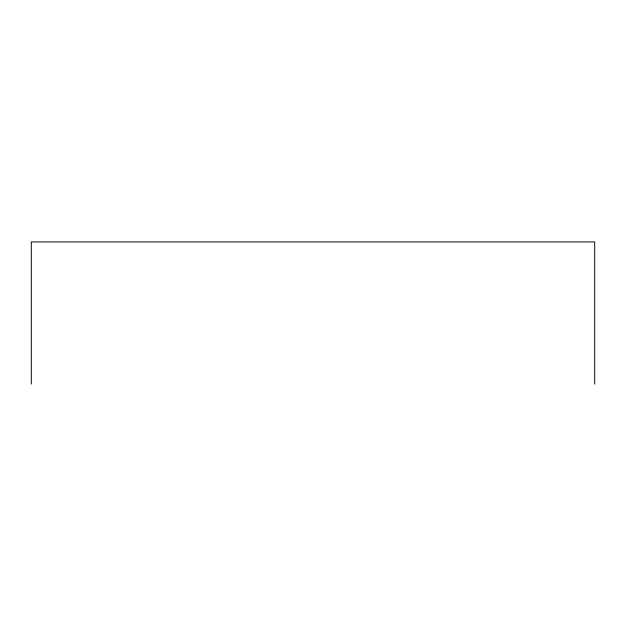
<?xml version="1.0" encoding="UTF-8"?>
<svg xmlns="http://www.w3.org/2000/svg" width="626" height="626" viewBox="0 0 626 626"><rect width="100%" height="100%" fill="white"/><g stroke="black" fill="none" stroke-linecap="round" stroke-linejoin="round"><path stroke-width="0.94" d="M594.7 384.074L594.7 241.926L31.3 241.926L31.3 384.074"/></g></svg>
